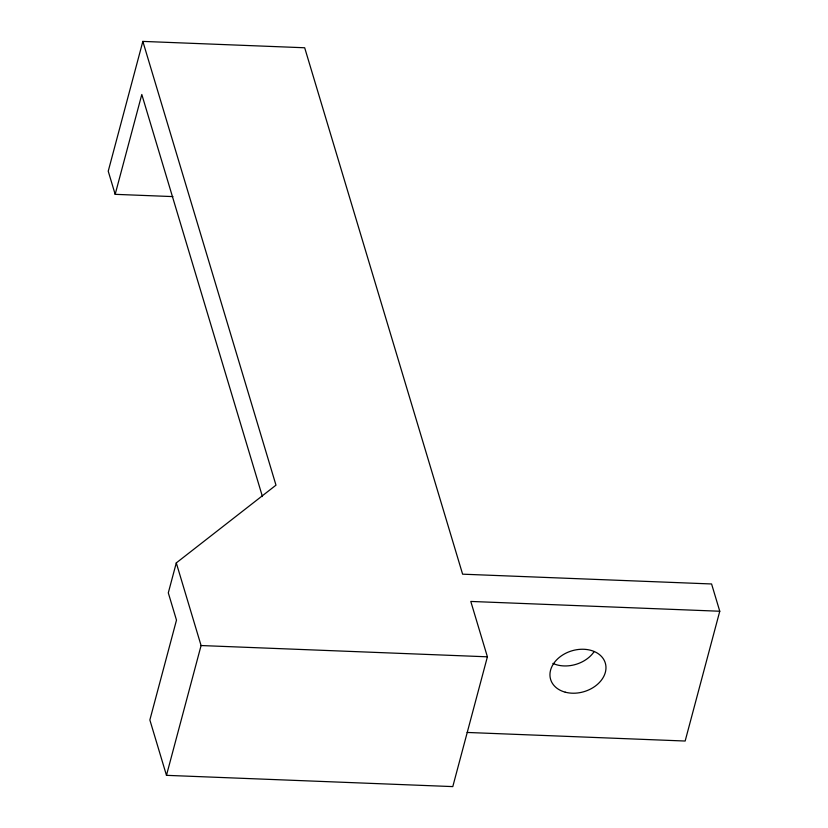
<?xml version="1.0" encoding="UTF-8"?>
<svg xmlns="http://www.w3.org/2000/svg" width="828" height="828" viewBox="0 0 828 828"><rect width="100%" height="100%" fill="white"/><g stroke="black" fill="none" stroke-linecap="round" stroke-linejoin="round"><path stroke-width="1.24" d="M467.137 732.449L685.149 741.029L719.77 611.24L711.583 583.968L462.614 574.177L304.683 47.765L142.851 41.4L108.23 171.189L115.175 194.332L172.928 196.598M115.175 194.332L141.805 94.485L262.435 496.562M142.851 41.4L275.983 485.167L176.292 562.905L168.301 592.858L176.488 620.131L149.858 719.967L166.469 775.339L452.792 786.6L487.402 656.811L470.79 601.438L719.77 611.24M166.469 775.339L201.08 645.54L176.292 562.905M201.08 645.54L487.402 656.811M594.152 651.595A28.535 21.3 -16.7 0 1 552.897 663.414M565.224 692.177A28.535 21.3 -16.7 0 0 605.941 666.592A28.535 21.3 -16.7 0 0 562.75 654.938A28.535 21.3 -16.7 0 0 565.224 692.177"/></g></svg>
